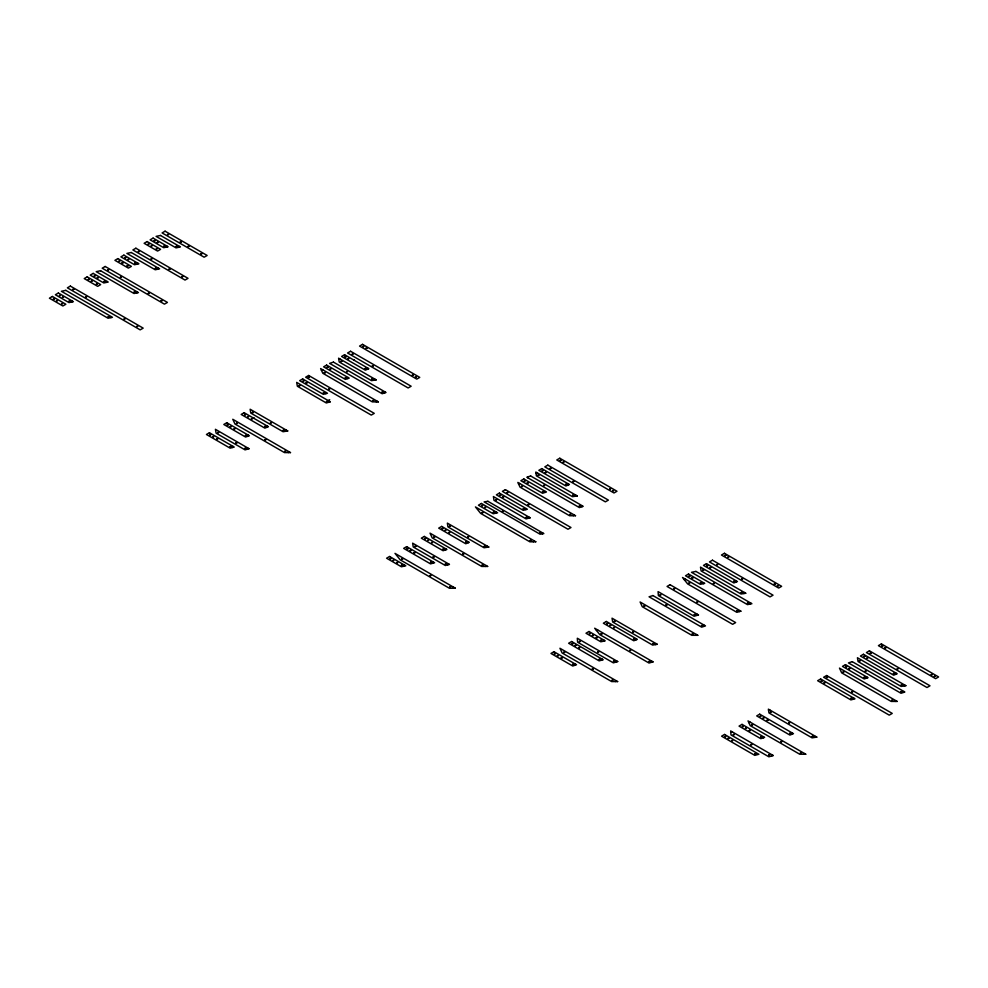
<?xml version="1.0" encoding="UTF-8"?>
<svg xmlns="http://www.w3.org/2000/svg" width="988" height="988" viewBox="0 0 988 988"><rect width="100%" height="100%" fill="white"/><g stroke="black" fill="none" stroke-linecap="round" stroke-linejoin="round"><path stroke-width="1.48" d="M468.411 541.832L468.287 542.721M267.538 426.211L267.415 427.1M367.968 368.228L367.845 369.117M568.532 484.021L568.409 484.91M167.281 246.296L167.021 246.988M253.36 418.023L254.015 417.652M353.79 360.04L354.445 359.669M326.349 401.647L329.708 399.695M179.186 247.198A1.284 0.741 0 0 1 179.495 246.42M158.265 269.131A1.433 0.827 0 0 1 158.599 268.267M137.69 264.055A1.284 0.741 0 0 1 137.987 263.277M137.036 292.868A1.47 0.852 0 0 1 137.381 291.979M106.939 282.309A1.346 0.778 0 0 1 107.247 281.494M110.977 317.617A1.568 0.902 0 0 1 111.335 316.666M71.988 301.958A1.47 0.852 0 0 1 72.334 301.068M339.909 358.953A1.853 1.074 0 0 1 338.773 359.262M374.427 380.17A1.815 1.05 0 0 1 374.897 379.145M384.777 392.866A1.408 0.815 0 0 1 384.999 391.89M347.825 378.577A1.568 0.902 0 0 1 348.072 377.49M322.755 369.784A3.001 1.729 0 0 1 321.409 370.241M376.23 401.869A2.099 1.21 0 0 1 376.848 401.017M325.904 393.669A1.717 0.988 0 0 1 326.238 392.545M328.72 402.264A1.766 1.013 0 0 1 329.041 401.079M537.447 472.993A2.285 1.321 0 0 1 536.015 473.376M575.214 496.272A2.099 1.21 0 0 1 575.757 495.112M528.086 476.834A1.433 0.827 0 0 1 527.851 477.834M582.006 506.721A1.383 0.803 0 0 1 582.216 505.757M545.253 492.382A1.334 0.766 0 0 1 545.475 491.456M519.651 483.465A2.519 1.457 0 0 1 518.515 483.836M573.361 515.724A2.137 1.235 0 0 1 573.991 514.834M525.863 509.623A1.618 0.939 0 0 1 526.196 508.573M542.412 533.829A1.47 0.852 0 0 1 542.795 533.001M528.617 518.206A1.717 0.988 0 0 1 528.963 517.082M496.149 513.13A1.568 0.902 0 0 1 496.507 512.179M533.372 541.795A2.421 1.396 0 0 1 534.076 540.782M736.146 582.056A1.568 0.902 0 0 1 736.319 580.895M743.964 593.529A1.828 1.062 0 0 1 744.433 592.491M703.32 583.686A1.47 0.852 0 0 1 703.666 582.784M750.361 604.026A1.618 0.939 0 0 1 750.744 603.051M685.524 579.227A4.236 2.445 0 0 1 684.301 579.721M739.53 611.56A1.482 0.865 0 0 1 739.814 610.572M601.704 660.169A1.667 0.963 0 0 1 602.137 659.021M697.071 615.363A1.581 0.914 0 0 1 697.417 614.277M704.185 626.33A1.47 0.852 0 0 1 704.432 625.305M575.325 665.146A1.383 0.803 0 0 1 575.547 664.183M695.836 635.309A1.951 1.124 0 0 1 696.417 634.506M896.054 674.224A1.383 0.803 0 0 1 896.128 673.26M904.341 685.931A1.568 0.902 0 0 1 904.749 685.055M903.736 692.366A1.235 0.716 0 0 1 903.934 691.501M866.834 678.077A1.383 0.803 0 0 1 867.056 677.113M895.511 701.431A1.667 0.963 0 0 1 895.993 700.751M853.607 699.158A1.47 0.852 0 0 1 853.904 698.195M771.863 755.919A1.519 0.877 0 0 1 772.147 754.881M732.009 731.713A1.902 1.099 0 0 1 730.762 732.034M285.977 431.237A1.815 1.05 0 0 1 286.446 430.212M288.385 452.59A2.099 1.21 0 0 1 289.002 451.738M247.469 449.17A1.766 1.013 0 0 1 247.79 447.984M486.763 547.34A2.099 1.21 0 0 1 487.306 546.179M485.516 566.445A2.137 1.235 0 0 1 486.145 565.556M447.873 564.815A1.717 0.988 0 0 1 448.206 563.703M452.924 588.231A2.421 1.396 0 0 1 453.628 587.23M655.513 644.596A1.828 1.062 0 0 1 655.983 643.559M597.666 629.949A4.236 2.445 0 0 1 596.443 630.443M651.685 662.281A1.482 0.865 0 0 1 651.957 661.293M616.327 661.985A1.581 0.914 0 0 1 616.673 660.898M615.697 681.572A1.951 1.124 0 0 1 616.265 680.781M815.273 737.344A1.568 0.902 0 0 1 815.68 736.468M769.899 710.039A2.137 1.235 0 0 1 768.565 710.397M804.059 754.227A1.667 0.963 0 0 1 804.541 753.548M750.114 722.117A2.952 1.704 0 0 1 748.793 722.561M248 436.214A1.568 0.902 0 0 1 248.247 435.128M232.674 447.49A1.717 0.988 0 0 1 233.007 446.378M445.736 549.847A1.334 0.766 0 0 1 445.946 548.92M433.139 563.16A1.618 0.939 0 0 1 433.46 562.098M404.314 566.149A1.568 0.902 0 0 1 404.672 565.198M636.013 639.866A1.568 0.902 0 0 1 636.198 638.705M603.804 641.138A1.47 0.852 0 0 1 604.137 640.249M792.314 734.121A1.383 0.803 0 0 1 792.388 733.145M763.403 737.801A1.383 0.803 0 0 1 763.625 736.838M53.476 298.981L54.402 299.055L53.476 298.981M56.501 300.735L57.44 300.797L56.551 300.661M59.465 295.523L60.392 295.597L59.502 295.461M62.491 297.277L63.417 297.339L62.491 297.277M61.589 303.674L62.528 303.748L61.639 303.6M69.123 301.105L70.049 301.167L69.16 301.031M72.816 289.398L73.754 289.472L72.816 289.398M88.29 279.357L89.229 279.431L88.29 279.357M85.598 296.783L86.536 296.857L85.598 296.783M91.328 281.111L92.255 281.185L91.365 281.037M94.28 275.899L95.219 275.973L94.329 275.837M97.306 277.653L98.244 277.727L97.306 277.653M96.416 284.05L97.355 284.124L96.466 283.988M103.938 281.481L104.876 281.555L103.938 281.481M107.643 269.786L108.569 269.848L107.643 269.786M118.98 261.116L119.919 261.19L119.029 261.054M108.186 316.74L109.125 316.815L108.186 316.74M122.006 262.857L122.944 262.932L122.006 262.857M120.425 277.159L121.363 277.233L120.474 277.097M124.97 257.658L125.908 257.732L125.019 257.596M127.995 259.399L128.934 259.474L128.045 259.338M127.106 265.809L128.045 265.871L127.106 265.809M134.627 263.228L135.566 263.302L134.677 263.166M138.332 251.532L139.259 251.607L138.369 251.471M124.068 319.013L124.982 319.149L124.192 318.889M134.17 292.016L135.097 292.09L134.17 292.016M148.2 244.073L149.126 244.147L148.249 244.011M151.226 245.827L152.14 245.963L151.349 245.703M154.19 240.615L155.116 240.689L154.19 240.615M151.115 258.918L152.053 258.992L151.164 258.844M136.85 326.398L137.789 326.46L136.9 326.324M157.216 242.369L158.154 242.443L157.216 242.369M156.314 248.766L157.24 248.902L156.437 248.643M148.323 293.288L149.262 293.362L148.323 293.288M155.351 268.279L156.289 268.353L155.351 268.279M163.847 246.197L164.774 246.271L163.847 246.197M167.54 234.502L168.479 234.564L167.54 234.502M161.118 300.673L162.044 300.747L161.118 300.673M168.923 269.218L169.862 269.292L168.923 269.218M176.136 246.383L177.074 246.444L176.185 246.308M180.322 241.875L181.261 241.949L180.322 241.875M188.041 246.345L188.98 246.42L188.041 246.345M181.706 276.603L182.644 276.665L181.706 276.603M200.823 253.731L201.762 253.805L200.823 253.731M209.802 434.893L210.74 434.967L209.851 434.831M212.828 436.647L213.741 436.782L212.951 436.523M217.656 432.522L218.583 432.583L217.656 432.522M216.681 438.87L217.619 438.944L216.681 438.87M227.166 424.877L228.092 424.939L227.166 424.877M230.192 426.618L231.13 426.693L230.192 426.618M234.045 428.841L234.971 428.916L234.094 428.78M230.142 446.638L231.069 446.712L230.192 446.576M236.441 423.358L237.355 423.494L236.564 423.235M235.823 443.007L236.75 443.081L235.823 443.007M244.518 414.849L245.456 414.923L244.567 414.787M247.556 416.59L248.482 416.664L247.556 416.59M245.456 435.436L246.383 435.498L245.456 435.436M252.335 412.441L253.274 412.515L252.335 412.441M251.397 418.826L252.335 418.887L251.446 418.751M244.962 448.293L245.901 448.354L244.962 448.293M264.661 426.47L265.599 426.544L264.661 426.47M264.796 439.734L265.735 439.808L264.796 439.734M270.465 422.889L271.404 422.963L270.514 422.827M283.223 430.249L284.161 430.323L283.272 430.188M298.907 385.604L299.846 385.678L298.907 385.604M284.816 451.294L285.754 451.355L284.865 451.22M303.032 381.072L303.971 381.133L303.081 380.998M306.058 382.813L306.996 382.887L306.058 382.813M308.441 377.28L309.38 377.354L308.441 377.28M324.286 372.637L325.225 372.711L324.286 372.637M326.991 367.24L327.917 367.314L326.991 367.24M323.372 392.804L324.311 392.878L323.372 392.804M330.017 368.981L330.955 369.055L330.066 368.919M328.806 389.037L329.745 389.111L328.856 388.976M340.786 361.373L341.725 361.447L340.786 361.373M344.948 356.866L345.886 356.94L344.948 356.866M347.986 358.607L348.912 358.681L348.023 358.545M345.281 377.799L346.208 377.873L345.318 377.737M346.553 371.611L347.492 371.686L346.603 371.55M352.234 354.149L353.173 354.21L352.284 354.075M362.917 346.492L363.856 346.566L362.966 346.43M365.943 348.245L366.881 348.307L365.943 348.245M365.091 368.487L366.029 368.561L365.14 368.425M372.39 365.782L373.328 365.856L372.39 365.782M371.673 379.182L372.612 379.256L371.723 379.12M372.661 400.572L373.6 400.646L372.661 400.572M382.047 392.1L382.986 392.174L382.097 392.038M412.404 375.045L413.342 375.119L412.404 375.045M415.429 376.799L416.368 376.873L415.429 376.799M389.951 558.628L390.89 558.689L389.951 558.628M392.977 560.369L393.916 560.443L393.026 560.307M396.83 562.592L397.756 562.74L396.954 562.468M401.634 559.122L402.573 559.196L401.634 559.122M401.474 565.272L402.412 565.334L401.474 565.272M407.031 548.76L407.97 548.834L407.031 548.76M410.057 550.514L410.996 550.588L410.057 550.514M414.849 546.364L415.787 546.438L414.849 546.364M413.91 552.737L414.849 552.811L413.91 552.737M424.692 538.571L425.63 538.633L424.692 538.571M427.718 540.312L428.656 540.387L427.767 540.251M431.571 542.536L432.497 542.684L431.694 542.412M433.658 537.176L434.584 537.25L433.658 537.176M430.496 562.308L431.41 562.444L430.62 562.184M433.115 556.911L434.053 556.985L433.115 556.911M430.064 575.547L431.003 575.609L430.113 575.473M442.056 528.543L442.995 528.617L442.056 528.543M445.082 530.297L446.02 530.358L445.131 530.223M442.995 549.118L443.921 549.192L443.044 549.056M449.466 526.246L450.405 526.32L449.466 526.246M448.935 532.52L449.873 532.581L448.984 532.446M445.353 563.975L446.292 564.049L445.403 563.913M449.701 586.86L450.639 586.934L449.701 586.86M462.755 553.972L463.693 554.046L462.755 553.972M465.669 542.14L466.595 542.214L465.669 542.14M467.769 536.817L468.707 536.879L467.818 536.743M481.786 505.597L482.724 505.671L481.835 505.535M482.082 512.686L483.021 512.747L482.132 512.611M484.812 507.35L485.738 507.486L484.935 507.227M484.244 546.302L485.182 546.376L484.244 546.302M495.593 499.743L496.532 499.817L495.593 499.743M493.308 512.241L494.247 512.315L493.358 512.179M482.07 565.124L483.009 565.198L482.07 565.124M499.755 495.223L500.694 495.297L499.755 495.223M502.781 496.976L503.719 497.05L502.83 496.915M502.324 511.253L503.263 511.327L502.324 511.253M507.091 492.518L508.017 492.592L507.14 492.456M521.503 486.454L522.43 486.528L521.553 486.392M524.22 481.107L525.147 481.181L524.27 481.045M527.246 482.86L528.185 482.922L527.246 482.86M523.22 508.771L524.159 508.845L523.22 508.771M528 504.596L528.938 504.67L528 504.596M526.11 517.366L527.049 517.428L526.159 517.292M537.917 475.179L538.855 475.253L537.917 475.179M542.177 470.733L543.116 470.807L542.227 470.671M545.215 472.486L546.142 472.548L545.215 472.486M530.148 540.411L531.087 540.485L530.148 540.411M543.684 485.429L544.623 485.503L543.733 485.367M542.511 491.654L543.449 491.728L542.511 491.654M550.094 468.374L551.032 468.448L550.094 468.374M539.806 532.89L540.745 532.964L539.806 532.89M560.147 460.359L561.085 460.433L560.147 460.359M563.172 462.112L564.111 462.174L563.222 462.038M565.791 484.33L566.729 484.404L565.84 484.268M572.793 481.477L573.732 481.551L572.793 481.477M572.694 495.235L573.633 495.309L572.744 495.173M569.915 514.415L570.854 514.476L569.965 514.34M579.314 505.992L580.252 506.066L579.314 505.992M554.33 653.858L555.268 653.92L554.379 653.784M557.356 655.6L558.294 655.674L557.356 655.6M561.209 657.823L562.147 657.897L561.209 657.823M563.666 652.339L564.605 652.413L563.666 652.339M571.99 643.657L572.929 643.731L571.99 643.657M609.633 488.912L610.572 488.986L609.682 488.85M575.016 645.399L575.955 645.473L575.016 645.399M572.583 664.368L573.522 664.43L572.583 664.368M612.659 490.666L613.585 490.814L612.782 490.542M579.314 641.484L580.228 641.632L579.437 641.36M578.869 647.622L579.808 647.696L578.919 647.56M589.354 633.629L590.268 633.777L589.478 633.506M592.38 635.383L593.319 635.457L592.38 635.383M596.233 637.606L597.172 637.68L596.233 637.606M592.331 668.888L593.269 668.962L592.331 668.888M601.062 633.802L602.001 633.876L601.062 633.802M597.616 652.055L598.555 652.129L597.616 652.055M600.852 640.249L601.791 640.323L600.902 640.187M606.718 623.613L607.645 623.675L606.718 623.613M599.185 659.28L600.124 659.342L599.185 659.28M609.744 625.355L610.683 625.429L609.744 625.355M614.178 621.316L615.104 621.39L614.178 621.316M613.597 627.578L614.536 627.652L613.647 627.516M613.486 661.207L614.413 661.281L613.536 661.145M612.066 680.25L613.005 680.324L612.115 680.189M632.715 632.024L633.654 632.098L632.765 631.962M629.788 650.388L630.727 650.462L629.838 650.326M633.555 639.088L634.494 639.162L633.555 639.088M643.818 606.076L644.744 606.138L643.818 606.076M660.058 594.862L660.997 594.937L660.108 594.801M652.772 643.62L653.698 643.682L652.772 643.62M648.943 661.454L649.882 661.528L648.943 661.454M665.9 605.014L666.826 605.076L665.9 605.014M673.594 588.663L674.532 588.737L673.594 588.663M688.883 576.177L689.809 576.239L688.883 576.177M688.908 583.081L689.846 583.155L688.957 583.019M691.909 577.918L692.835 577.992L691.909 577.918M702.629 570.249L703.567 570.323L702.629 570.249M700.381 582.797L701.307 582.858L700.418 582.722M696.873 602.1L697.812 602.174L696.923 602.038M694.231 614.585L695.169 614.659L694.28 614.524M706.84 565.803L707.779 565.865L706.889 565.729M692.205 633.987L693.144 634.049L692.205 633.987M709.866 567.544L710.804 567.618L709.866 567.544M701.517 625.577L702.456 625.639L701.517 625.577M716.757 564.58L717.696 564.654L716.806 564.519M713.41 583.439L714.349 583.5L713.41 583.439M724.809 555.429L725.748 555.503L724.809 555.429M727.835 557.17L728.774 557.244L727.884 557.109M733.689 581.29L734.615 581.426L733.812 581.166M741.692 578.98L742.618 579.116L741.815 578.857M736.801 610.732L737.727 610.806L736.85 610.67M741.222 592.553L742.161 592.615L741.222 592.553M747.484 603.088L748.422 603.162L747.484 603.088M724.945 736.591L725.871 736.653L724.982 736.517M727.971 738.332L728.909 738.407L727.971 738.332M731.824 740.555L732.75 740.63L731.873 740.494M733.318 734.529L734.257 734.603L733.318 734.529M774.296 583.982L775.234 584.056L774.296 583.982M742.396 726.501L743.334 726.575L742.445 726.439M777.321 585.736L778.26 585.798L777.321 585.736M745.434 728.255L746.348 728.391L745.557 728.131M749.287 730.478L750.213 730.552L749.287 730.478M751.572 724.846L752.51 724.92L751.572 724.846M750.781 744.606L751.72 744.68L750.781 744.606M760.068 716.312L761.007 716.374L760.118 716.238M754.807 753.807L755.746 753.869L754.807 753.807M763.094 718.054L764.033 718.128L763.144 717.992M760.624 736.999L761.563 737.073L760.674 736.925M766.947 720.277L767.886 720.351L766.947 720.277M770.27 712.2L771.196 712.348L770.393 712.076M768.676 755.005L769.603 755.067L768.676 755.005M780.705 741.667L781.644 741.741L780.705 741.667M788.708 722.846L789.647 722.92L788.757 722.784M789.696 733.368L790.622 733.442L789.696 733.368M800.404 753.029L801.33 753.103L800.441 752.967M821.003 681.127L821.942 681.201L821.003 681.127M824.029 682.869L824.968 682.943L824.078 682.807M812.185 736.369L813.124 736.443L812.235 736.307M826.524 677.385L827.462 677.459L826.524 677.385M843.023 672.05L843.962 672.112L843.073 671.976M845.839 666.789L846.765 666.863L845.876 666.727M848.865 668.543L849.791 668.604L848.865 668.543M851.619 691.872L852.558 691.946L851.619 691.872M850.866 698.343L851.804 698.417L850.866 698.343M859.338 660.774L860.252 660.923L859.461 660.651M863.796 656.415L864.735 656.489L863.796 656.415M866.822 658.169L867.76 658.243L866.871 658.094M865.253 671.087L866.192 671.161L865.303 671.025M864.055 677.286L864.994 677.348L864.105 677.212M870.156 653.142L871.095 653.216L870.156 653.142M881.765 646.041L882.704 646.115L881.765 646.041M884.791 647.795L885.73 647.869L884.791 647.795M893.424 673.483L894.362 673.557L893.424 673.483M897.24 668.777L898.178 668.851L897.289 668.715M891.855 700.233L892.782 700.307L891.905 700.171M901.254 684.956L902.18 685.017L901.254 684.956M900.883 691.686L901.822 691.761L900.883 691.686M931.252 674.606L932.19 674.668L931.252 674.606M934.278 676.348L935.216 676.422L934.327 676.286M147.126 241.566L144.125 243.295L157.586 251.063L160.575 249.334L147.126 241.566M153.103 238.108L150.114 239.837L163.712 247.692L168.108 246.765L153.103 238.108M165.082 231.192L162.094 232.921L204.146 257.201L207.147 255.472L165.082 231.192M52.389 296.474L49.4 298.203L62.862 305.971L65.85 304.242L52.389 296.474M58.378 293.016L55.39 294.745L68.987 302.587L73.384 301.673L58.378 293.016M70.358 286.1L67.369 287.829L140.173 329.856L143.174 328.127L70.358 286.1M117.905 258.597L114.917 260.326L128.366 268.106L131.367 266.377L117.905 258.597M123.895 255.139L120.907 256.868L134.504 264.722L138.888 263.796L123.895 255.139M135.875 248.223L132.874 249.952L185.028 280.061L188.029 278.332L135.875 248.223M87.216 276.85L84.227 278.579L97.676 286.347L100.677 284.618L87.216 276.85M93.205 273.392L90.217 275.121L103.814 282.963L108.198 282.049L93.205 273.392M105.185 266.476L102.196 268.205L164.44 304.143L167.429 302.414L105.185 266.476M209.431 432.756L206.443 434.485L230.142 448.169L234.218 447.07L209.431 432.756M226.795 422.741L223.807 424.47L245.555 437.029L249.359 435.77L226.795 422.741M244.16 412.712L241.158 414.441L264.858 428.125L268.378 426.705L244.16 412.712M302.661 378.935L299.673 380.664L323.372 394.348L327.46 393.249L302.661 378.935M308.651 375.477L305.663 377.206L371.266 415.084L374.267 413.355L308.651 375.477M326.62 365.103L323.632 366.832L345.38 379.392L349.184 378.132L326.62 365.103M344.59 354.729L341.601 356.458L365.288 370.142L368.82 368.722L344.59 354.729M350.579 351.271L347.578 353L408.143 387.963L411.144 386.234L350.579 351.271M362.559 344.355L359.558 346.084L416.763 379.108L419.752 377.379L362.559 344.355M389.593 556.491L386.592 558.22L401.4 566.766L405.784 565.84L389.593 556.491M406.661 546.636L403.672 548.365L430.521 563.864L434.609 562.765L406.661 546.636M424.334 536.435L421.333 538.164L443.093 550.724L446.885 549.464L424.334 536.435M441.685 526.406L438.697 528.135L465.756 543.758L469.251 542.326L441.685 526.406M481.428 503.472L478.427 505.201L493.234 513.748L497.619 512.821L481.428 503.472M499.397 493.098L496.396 494.827L523.245 510.327L527.333 509.228L499.397 493.098M505.387 489.64L502.386 491.369L568.001 529.247L570.99 527.518L505.387 489.64M523.85 478.97L520.861 480.699L542.61 493.259L546.413 491.999L523.85 478.97M541.819 468.596L538.831 470.325L565.889 485.96L569.384 484.515L541.819 468.596M547.809 465.138L544.808 466.867L605.372 501.842L608.373 500.113L547.809 465.138M559.788 458.234L556.787 459.963L613.993 492.975L616.981 491.246L559.788 458.234M553.959 651.722L550.971 653.451L572.731 666.011L576.523 664.751L553.959 651.722M571.632 641.521L568.631 643.25L599.136 660.861L603.211 659.762L571.632 641.521M588.996 631.505L585.995 633.234L600.803 641.78L605.187 640.854L588.996 631.505M606.348 621.477L603.359 623.206L633.777 640.767L637.309 639.347L606.348 621.477M670.037 584.711L667.048 586.44L732.651 624.317L735.652 622.588L670.037 584.711M688.513 574.04L685.524 575.769L700.331 584.316L704.703 583.389L688.513 574.04M706.482 563.666L703.481 565.395L733.911 582.957L737.431 581.537L706.482 563.666M712.471 560.208L709.47 561.937L770.035 596.9L773.036 595.171L712.471 560.208M724.451 553.292L721.45 555.021L778.655 588.045L781.644 586.316L724.451 553.292M724.575 734.455L721.586 736.184L754.795 755.363L758.883 754.264L724.575 734.455M742.037 724.377L739.049 726.106L760.797 738.666L764.601 737.394L742.037 724.377M759.698 714.176L756.709 715.905L789.931 735.084L793.45 733.664L759.698 714.176M820.645 678.991L817.644 680.72L850.866 699.899L854.953 698.8L820.645 678.991M826.623 675.533L823.634 677.262L889.237 715.139L892.238 713.41L826.623 675.533M845.469 664.652L842.48 666.381L864.228 678.941L868.032 677.682L845.469 664.652M863.438 654.291L860.437 656.02L893.658 675.187L897.178 673.767L863.438 654.291M869.428 650.833L866.427 652.562L926.991 687.525L929.992 685.795L869.428 650.833M881.407 643.917L878.406 645.646L935.611 678.67L938.6 676.941L881.407 643.917M530.63 475.969L526.851 477.241L579.413 507.597L583.192 506.325L530.63 475.969M852.236 661.651L848.47 662.923L901.031 693.28L904.81 692.008L852.236 661.651M333.425 362.114L329.622 363.374L382.183 393.73L385.999 392.471L333.425 362.114M652.907 595.554L649.079 596.801L701.653 627.158L705.469 625.91L652.907 595.554M773.221 755.511L768.899 756.808L731.009 734.936L730.663 730.935L773.221 755.511M330.288 401.795L326.324 402.968L297.363 386.246L296.684 382.393L330.288 401.795M249.038 448.713L245.061 449.873L216.113 433.164L215.421 429.311L249.038 448.713M698.467 614.944L694.119 616.24L658.379 595.591L658.07 591.614L698.467 614.944M617.722 661.565L613.375 662.862L577.622 642.212L577.313 638.236L617.722 661.565M740.864 611.177L736.85 612.325L687.648 583.908L682.523 577.498L740.864 611.177M653.019 661.898L649.005 663.034L599.802 634.629L594.677 628.22L653.019 661.898M530.173 517.786L526.085 518.885L493.988 500.348L493.407 496.556L530.173 517.786M449.416 564.407L445.341 565.506L413.231 546.969L412.651 543.178L449.416 564.407M160.488 235.453L156.104 236.379L176.012 247.864L180.396 246.951L160.488 235.453M131.281 252.496L126.896 253.41L155.215 269.761L159.611 268.847L131.281 252.496M100.591 270.737L96.207 271.663L134.035 293.498L138.431 292.584L100.591 270.737M65.764 290.361L61.38 291.287L108.063 318.235L112.447 317.309L65.764 290.361M695.935 571.41L691.514 572.311L747.459 604.619L751.88 603.717L695.935 571.41M487.874 501.299L484.132 501.904L540.078 534.212L543.832 533.606L487.874 501.299M745.73 593.245L741.062 594.01L701.122 570.953L700.492 567.124L745.73 593.245M657.267 644.312L652.611 645.078L612.671 622.02L612.041 618.192L657.267 644.312M376.181 379.886L371.5 380.639L339.217 362.003L338.6 358.187L376.181 379.886M287.73 430.953L283.05 431.719L250.767 413.07L250.149 409.254L287.73 430.953M905.86 685.697L901.142 686.425L858.029 661.54L857.448 657.749L905.86 685.697M816.792 737.11L812.074 737.851L768.96 712.953L768.38 709.162L816.792 737.11M577.239 495.964L572.484 496.68L536.373 475.833L535.829 472.054L577.239 495.964M488.788 547.031L484.021 547.747L447.922 526.9L447.379 523.134L488.788 547.031M535.792 541.77L529.877 541.819L480.674 513.414L475.438 506.93L535.792 541.77M455.345 588.218L449.429 588.268L400.226 559.85L394.99 553.366L455.345 588.218M575.51 515.711L569.57 515.736L520.046 487.158L517.86 482.428L575.51 515.711M487.652 566.433L481.724 566.457L432.201 537.867L430.015 533.149L487.652 566.433M697.787 635.309L691.798 635.296L642.286 606.718L640.101 601.988L697.787 635.309M617.648 681.572L611.658 681.572L562.147 652.982L559.949 648.264L617.648 681.572M378.33 401.869L372.328 401.869L322.817 373.279L320.631 368.561L378.33 401.869M290.484 452.59L284.482 452.59L234.971 424L232.785 419.283L290.484 452.59M897.178 701.431L891.176 701.418L841.665 672.84L839.479 668.11L897.178 701.431M805.726 754.227L799.724 754.227L750.213 725.637L748.027 720.919L805.726 754.227"/></g></svg>
